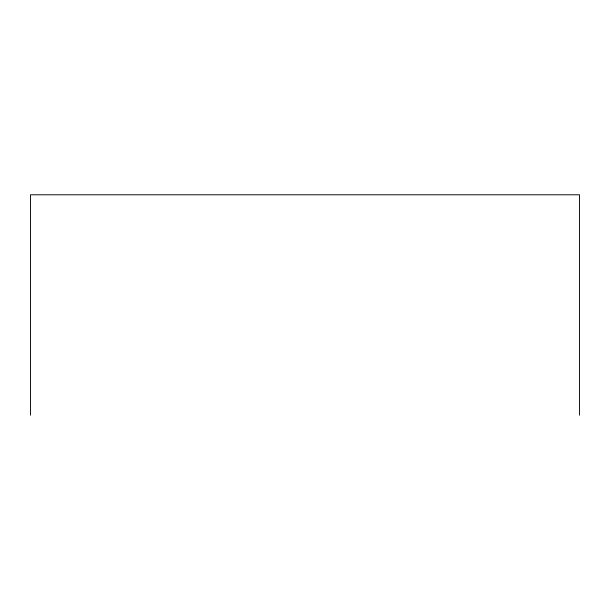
<?xml version="1.0" encoding="UTF-8"?>
<svg xmlns="http://www.w3.org/2000/svg" width="610" height="610" viewBox="0 0 610 610"><rect width="100%" height="100%" fill="white"/><g stroke="black" fill="none" stroke-linecap="round" stroke-linejoin="round"><path stroke-width="0.91" d="M579.5 415.204L579.5 194.796L30.5 194.796L30.5 415.204"/></g></svg>
